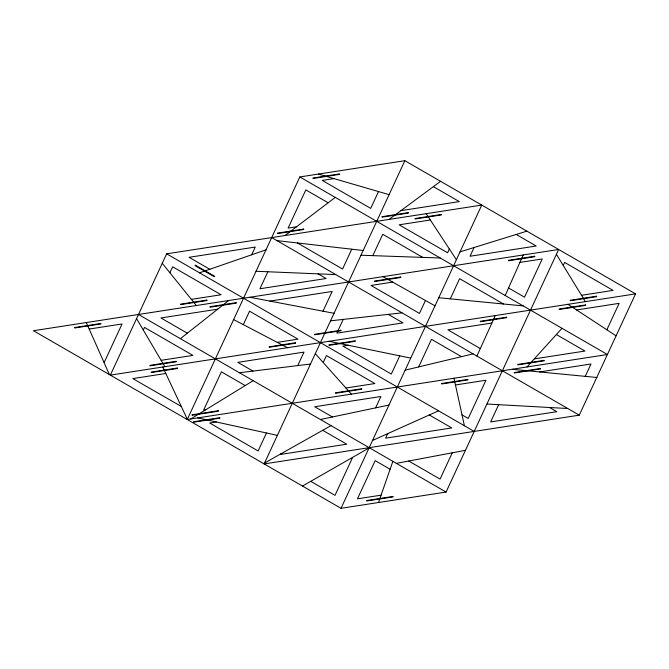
<?xml version="1.0" encoding="UTF-8"?>
<svg xmlns="http://www.w3.org/2000/svg" width="669" height="669" viewBox="0 0 669 669"><rect width="100%" height="100%" fill="white"/><g stroke="black" fill="none" stroke-linecap="round" stroke-linejoin="round"><path stroke-width="1" d="M378.512 502.511L392.87 461.342M505.195 295.514L523.208 254.964M476.905 356.075L495.261 315.576M341.031 508.306L446.072 492.058L558.657 249.478L33.45 330.729L341.031 508.306L481.755 205.082L166.64 253.835L110.343 375.125L635.55 293.875L579.262 415.165L264.138 463.918L404.862 160.694L635.55 293.875M143.291 330.043L144.504 327.434L192.948 355.406L161.12 360.323M169.884 272.743L172.652 266.789L221.096 294.761L191.367 299.361M181.291 406.434L132.788 378.595L165.812 373.486M251.669 254.797L255.249 247.07L189.076 257.306L209.941 269.348M299.821 176.942L187.245 419.522L607.402 354.52L299.821 176.942L404.862 160.694M243.299 324.632L249.545 311.185L297.989 339.15L277.242 342.361M267.843 271.765L259.957 288.749L326.138 278.505L318.068 273.855M266.463 432.985L258.125 450.956L209.681 422.992L216.321 421.963M297.738 365.592L304.002 352.111L237.821 362.347L252.966 371.086M322.993 311.194L332.15 291.467L269.908 301.092M351.76 249.194L342.561 269.022L297.421 242.964M378.503 191.577L370.71 208.377L322.266 180.413L333.973 178.598M280.821 453.875L280.562 454.435L346.734 444.191L322.701 430.318M323.219 362.523L326.439 355.582L374.883 383.546L345.932 388.028M343.23 319.406L336.85 333.145L403.031 322.901L388.263 314.38M372.817 255.642L382.735 234.292L422.741 257.389M352.663 457.337L335.018 495.353L310.734 481.337M375.627 407.864L380.895 396.5L314.723 406.744L332.443 416.971M399.761 355.849L391.306 374.063L342.863 346.099L348.281 345.254M425.459 300.473L419.455 313.418L371.011 285.454L392.703 282.092M449.359 248.993L447.603 252.773L399.159 224.809L430.318 219.984M387.711 433.646L385.603 438.178L451.776 427.943L429.306 414.972M418.677 366.913L431.48 339.334L461.485 356.652M450.27 298.851L459.628 278.689L503.464 303.994M474.095 247.505L470.039 256.244L536.212 246.008L516.209 234.459M452.261 452.813L440.06 479.104L408.742 461.025M498.656 404.678L490.645 421.93L556.817 411.694L549.55 407.496M563.256 265.476L564.669 262.432L613.113 290.405L581.52 295.288M585.241 376.363L590.978 364.003L539.64 371.947M606.858 329.792L619.126 303.358L576.553 309.948M527.013 366.955L561.993 328.303M180.396 338.673L228.647 300.532M285.027 235.521L335.253 197.397M389.007 219.432L440.587 181.316M190.74 418.978L253.158 380.686M302.488 486.054L369.037 447.962M264.548 463.032L331.013 425.635M372.516 440.461L438.546 410.825M199.504 272.81L265.986 249.846M460.055 251.853L526.904 231.148M405.146 370.149L473.092 353.868M320.409 419.505L388.957 405.054M396.357 463.358L465.44 450.329M296.518 226.799L288.105 228.104L305.833 189.896L328.153 202.782M400.882 210.651L459.319 201.612L433.378 186.634M89.186 329.048L122.067 323.963L104.331 362.172L103.745 361.829M217.726 309.162L160.928 317.951L187.328 333.195M519.32 262.507L542.225 258.962L524.496 297.17L508.549 287.963M491.874 323.043L447.904 329.85L480.309 348.557M205.876 409.696L203.669 410.038L221.397 371.83L245.197 385.57M534.322 358.885L584.965 351.049L556.357 334.533M455.455 384.968L485.937 380.251L468.208 418.459L462.028 414.897M381.071 495.177L357.455 498.823L375.192 460.623L390.119 469.237M239.418 372.75L310.491 364.028M330.545 320.819L402.019 312.841M360.984 255.232L440.227 258M256.043 271.271L335.771 274.591M486.932 404.026L567.722 408.508M438.764 297.73L523.2 305.909M512.554 369.321L596.991 377.5M276.924 240.614L363.183 250.507M249.788 297.262L334.04 313.293M329.023 341.299L410.741 358.116M197.79 417.891L277.376 435.385M318.411 174.065L389.099 194.662M233.623 319.581L287.494 347.721M383.002 276.657L435.001 305.833M271.681 237.587L579.262 415.165M166.64 253.835L474.221 431.413M138.491 314.48L446.072 492.058M567.981 304.328L616.074 335.83M315.308 353.65L351.367 394.133M162.249 263.285L196.352 305.532M426.186 213.679L456.4 259.723M556.416 254.312L585.4 301.635M136.568 318.628L164.867 366.687M162.776 367.013L187.337 419.312M86.293 322.55L109.407 374.581M453.983 378.253L464.411 425.752M195.532 265.25L194.955 265.585L214.18 276.682L214.757 276.347L195.532 265.25M339.141 173.965L312.883 178.029L313.092 178.481L339.35 174.417L339.141 173.965M408.174 212.633L381.915 216.697L382.124 217.149L408.383 213.093L408.174 212.633M303.575 229.074L277.309 233.138L277.526 233.59L303.785 229.526L303.575 229.074M441.214 214.473L414.947 218.537L415.165 218.989L441.423 214.925L441.214 214.473M206.805 300.088L180.546 304.152L180.755 304.604L207.014 300.54L206.805 300.088M400.698 277.016L374.439 281.08L374.648 281.532L400.915 277.468L400.698 277.016M534.656 256.244L508.398 260.308L508.607 260.759L534.874 256.695L534.656 256.244M100.735 323.478L74.476 327.542L74.685 327.994L100.944 323.938L100.735 323.478M236.098 302.681L209.84 306.745L210.049 307.196L236.308 303.141L236.098 302.681M340.822 330.277L314.564 334.333L314.773 334.793L341.031 330.729L340.822 330.277M295.355 342.762L269.097 346.826L269.306 347.278L295.564 343.214L295.355 342.762M596.497 296.216L570.239 300.281L570.448 300.741L596.706 296.676L596.497 296.216M176.064 361.319L149.797 365.383L150.015 365.843L176.273 361.778L176.064 361.319M177.335 368.034L151.077 372.089L151.286 372.549L177.553 368.485L177.335 368.034M506.525 317.206L480.267 321.271L480.476 321.722L506.734 317.658L506.525 317.206M585.392 304.947L559.133 309.003L559.343 309.463L585.609 305.399L585.392 304.947M355.097 340.856L328.839 344.92L329.048 345.371L355.306 341.307L355.097 340.856M218.186 410.758L191.928 414.822L192.137 415.273L218.395 411.209L218.186 410.758M543.964 360.365L517.706 364.421L517.915 364.881L544.173 360.817L543.964 360.365M361.62 388.756L335.361 392.82L335.57 393.28L361.829 389.216L361.62 388.756M219.733 417.699L193.475 421.763L193.684 422.214L219.942 418.15L219.733 417.699M467.765 379.448L441.507 383.513L441.716 383.973L467.974 379.908L467.765 379.448M540.368 368.494L514.11 372.549L514.319 373.009L540.577 368.945L540.368 368.494M392.854 496.473L366.595 500.537L366.804 500.989L393.063 496.925L392.854 496.473"/></g></svg>
